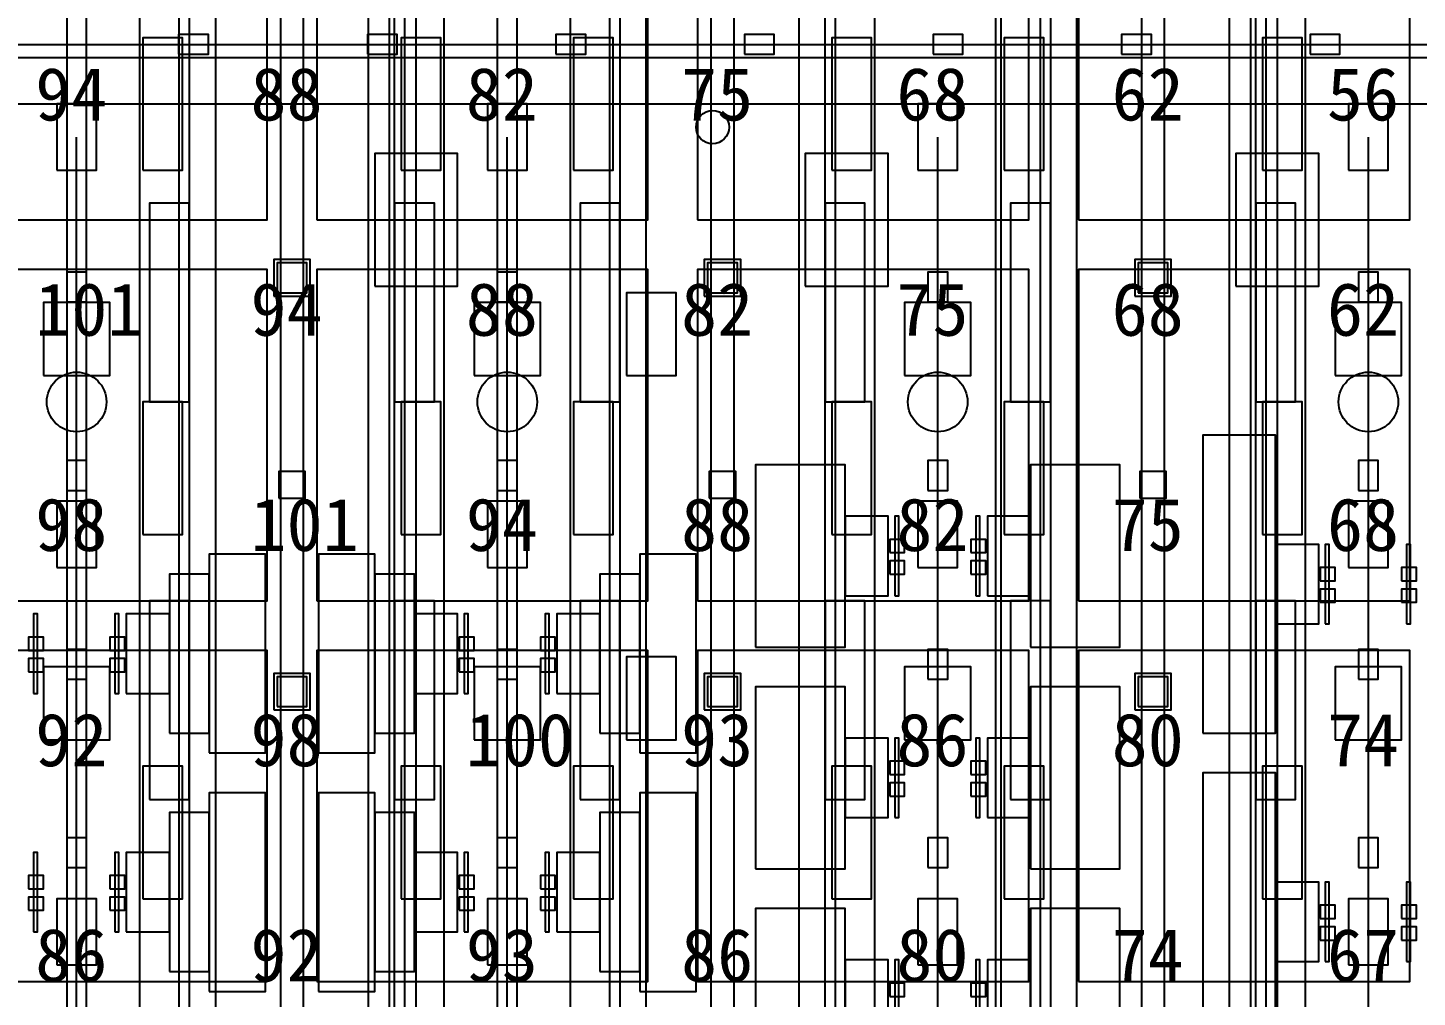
# Model space of a CAD drawing. Header units: metres. Extents: x -1640 to 1560, y -268 to 2338.
# Drawn here: x -152.22 to -110.28, y 1616.03 to 1645.3 of the extents above; entities that cross this region are included whole.
import ezdxf

# ---------------------------------------------------------------- set-up
doc = ezdxf.new("R2010")
doc.units = ezdxf.units.M
for name, color, linetype in [('1F_CHL', 4, 'Continuous'), ('1F_PUMP', 2, 'Continuous'), ('1F_SCR', 3, 'Continuous'), ('1F_STRUCT_COLUMN', 8, 'Continuous'), ('2F_CSF_LATERAL_RACK_CONCEPT', 9, 'Continuous'), ('2F_RFG', 5, 'Continuous'), ('2F_STRUCT_COLUMN', 8, 'Continuous'), ('2F_VMB', 6, 'Continuous'), ('3F_CLEANROOM_OVERHEAD_PIPE_DUCT_CONCEPT', 9, 'Continuous'), ('3F_CMP', 5, 'Continuous'), ('3F_EHS_EGRESS_DIST_M', 2, 'Continuous'), ('3F_EHS_EXTINGUISHER_HYDRANT_CABINET_CONCEPT', 1, 'Continuous'), ('3F_EHS_GAS_DETECTOR', 6, 'Continuous'), ('3F_ETCH', 2, 'Continuous'), ('3F_FOUP', 5, 'Continuous'), ('3F_OHT', 9, 'Continuous'), ('3F_OHTV', 1, 'Continuous'), ('3F_STK', 3, 'Continuous'), ('3F_STRUCT_COLUMN', 8, 'Continuous'), ('3F_TBAR', 6, 'Continuous'), ('3F_WET', 6, 'Continuous'), ('4F_FFU', 1, 'Continuous'), ('4F_STRUCT_PLENUM_TRUSS_CONCEPT', 9, 'Continuous'), ('5F_CHL', 4, 'Continuous'), ('5F_PUMP', 2, 'Continuous'), ('5F_SCR', 3, 'Continuous'), ('5F_STRUCT_COLUMN', 8, 'Continuous'), ('6F_CSF_LATERAL_RACK_CONCEPT', 9, 'Continuous'), ('6F_RFG', 5, 'Continuous'), ('6F_STRUCT_COLUMN', 8, 'Continuous'), ('6F_VMB', 6, 'Continuous'), ('7F_CLEANROOM_OVERHEAD_PIPE_DUCT_CONCEPT', 9, 'Continuous'), ('7F_CMP', 5, 'Continuous'), ('7F_EHS_EGRESS_DIST_M', 2, 'Continuous'), ('7F_EHS_EXTINGUISHER_HYDRANT_CABINET_CONCEPT', 1, 'Continuous'), ('7F_EHS_GAS_DETECTOR', 6, 'Continuous'), ('7F_ETCH', 2, 'Continuous'), ('7F_FOUP', 5, 'Continuous'), ('7F_OHT', 9, 'Continuous'), ('7F_OHTV', 1, 'Continuous'), ('7F_STK', 3, 'Continuous'), ('7F_STRUCT_COLUMN', 8, 'Continuous'), ('7F_TBAR', 6, 'Continuous'), ('7F_WET', 6, 'Continuous'), ('8F_FFU', 1, 'Continuous'), ('8F_STRUCT_PLENUM_TRUSS_CONCEPT', 9, 'Continuous'), ('EHS_TREATED_EXHAUST', 30, 'Continuous'), ('UTIL_ELEC.LV_CONCEPT', 2, 'Continuous'), ('UTIL_PCW.R_CONCEPT', 1, 'Continuous'), ('UTIL_PCW.S_CONCEPT', 6, 'Continuous')]:
    doc.layers.add(name, color=color, linetype=linetype)

msp = doc.modelspace()

# ---------------------------------------------------------------- linework, layer by layer
at = {"layer": '1F_CHL'}
for points in [[(-134.15, 1634.8), (-132.65, 1634.8), (-132.65, 1637.3), (-134.15, 1637.3)], [(-134.15, 1623.8), (-132.65, 1623.8), (-132.65, 1626.3), (-134.15, 1626.3)]]:
    msp.add_lwpolyline(points, close=True, dxfattribs=at)
at = {"layer": '1F_PUMP'}
for points in [[(-148.75, 1641), (-147.55, 1641), (-147.55, 1645), (-148.75, 1645)], [(-140.95, 1641), (-139.75, 1641), (-139.75, 1645), (-140.95, 1645)], [(-135.75, 1641), (-134.55, 1641), (-134.55, 1645), (-135.75, 1645)], [(-127.95, 1641), (-126.75, 1641), (-126.75, 1645), (-127.95, 1645)], [(-122.75, 1641), (-121.55, 1641), (-121.55, 1645), (-122.75, 1645)], [(-114.95, 1641), (-113.75, 1641), (-113.75, 1645), (-114.95, 1645)], [(-148.75, 1630), (-147.55, 1630), (-147.55, 1634), (-148.75, 1634)], [(-140.95, 1630), (-139.75, 1630), (-139.75, 1634), (-140.95, 1634)], [(-135.75, 1630), (-134.55, 1630), (-134.55, 1634), (-135.75, 1634)], [(-127.95, 1630), (-126.75, 1630), (-126.75, 1634), (-127.95, 1634)], [(-122.75, 1630), (-121.55, 1630), (-121.55, 1634), (-122.75, 1634)], [(-114.95, 1630), (-113.75, 1630), (-113.75, 1634), (-114.95, 1634)], [(-148.75, 1619), (-147.55, 1619), (-147.55, 1623), (-148.75, 1623)], [(-140.95, 1619), (-139.75, 1619), (-139.75, 1623), (-140.95, 1623)], [(-135.75, 1619), (-134.55, 1619), (-134.55, 1623), (-135.75, 1623)], [(-127.95, 1619), (-126.75, 1619), (-126.75, 1623), (-127.95, 1623)], [(-122.75, 1619), (-121.55, 1619), (-121.55, 1623), (-122.75, 1623)], [(-114.95, 1619), (-113.75, 1619), (-113.75, 1623), (-114.95, 1623)]]:
    msp.add_lwpolyline(points, close=True, dxfattribs=at)
at = {"layer": '1F_SCR'}
for points in [[(-151.75, 1634.8), (-149.75, 1634.8), (-149.75, 1637), (-151.75, 1637)], [(-138.75, 1634.8), (-136.75, 1634.8), (-136.75, 1637), (-138.75, 1637)], [(-125.75, 1634.8), (-123.75, 1634.8), (-123.75, 1637), (-125.75, 1637)], [(-112.75, 1634.8), (-110.75, 1634.8), (-110.75, 1637), (-112.75, 1637)], [(-151.75, 1623.8), (-149.75, 1623.8), (-149.75, 1626), (-151.75, 1626)], [(-138.75, 1623.8), (-136.75, 1623.8), (-136.75, 1626), (-138.75, 1626)], [(-125.75, 1623.8), (-123.75, 1623.8), (-123.75, 1626), (-125.75, 1626)], [(-112.75, 1623.8), (-110.75, 1623.8), (-110.75, 1626), (-112.75, 1626)]]:
    msp.add_lwpolyline(points, close=True, dxfattribs=at)
at = {"layer": '1F_STRUCT_COLUMN'}
for points in [[(-144.8, 1637.2), (-143.7, 1637.2), (-143.7, 1638.3), (-144.8, 1638.3)], [(-131.8, 1637.2), (-130.7, 1637.2), (-130.7, 1638.3), (-131.8, 1638.3)], [(-118.8, 1637.2), (-117.7, 1637.2), (-117.7, 1638.3), (-118.8, 1638.3)], [(-144.8, 1624.7), (-143.7, 1624.7), (-143.7, 1625.8), (-144.8, 1625.8)], [(-131.8, 1624.7), (-130.7, 1624.7), (-130.7, 1625.8), (-131.8, 1625.8)], [(-118.8, 1624.7), (-117.7, 1624.7), (-117.7, 1625.8), (-118.8, 1625.8)]]:
    msp.add_lwpolyline(points, close=True, dxfattribs=at)
at = {"layer": '2F_CSF_LATERAL_RACK_CONCEPT'}
for points in [[(-147.35, 1573), (-146.55, 1573), (-146.55, 1719), (-147.35, 1719)], [(-141.95, 1573), (-141.15, 1573), (-141.15, 1719), (-141.95, 1719)], [(-134.35, 1573), (-133.55, 1573), (-133.55, 1719), (-134.35, 1719)], [(-128.95, 1573), (-128.15, 1573), (-128.15, 1719), (-128.95, 1719)], [(-121.35, 1573), (-120.55, 1573), (-120.55, 1719), (-121.35, 1719)], [(-115.95, 1573), (-115.15, 1573), (-115.15, 1719), (-115.95, 1719)]]:
    msp.add_lwpolyline(points, close=True, dxfattribs=at)
at = {"layer": '2F_RFG'}
for points in [[(-148.55, 1634), (-147.35, 1634), (-147.35, 1640), (-148.55, 1640)], [(-141.15, 1634), (-139.95, 1634), (-139.95, 1640), (-141.15, 1640)], [(-135.55, 1634), (-134.35, 1634), (-134.35, 1640), (-135.55, 1640)], [(-128.15, 1634), (-126.95, 1634), (-126.95, 1640), (-128.15, 1640)], [(-122.55, 1634), (-121.35, 1634), (-121.35, 1640), (-122.55, 1640)], [(-115.15, 1634), (-113.95, 1634), (-113.95, 1640), (-115.15, 1640)], [(-148.55, 1622), (-147.35, 1622), (-147.35, 1628), (-148.55, 1628)], [(-141.15, 1622), (-139.95, 1622), (-139.95, 1628), (-141.15, 1628)], [(-135.55, 1622), (-134.35, 1622), (-134.35, 1628), (-135.55, 1628)], [(-128.15, 1622), (-126.95, 1622), (-126.95, 1628), (-128.15, 1628)], [(-122.55, 1622), (-121.35, 1622), (-121.35, 1628), (-122.55, 1628)], [(-115.15, 1622), (-113.95, 1622), (-113.95, 1628), (-115.15, 1628)]]:
    msp.add_lwpolyline(points, close=True, dxfattribs=at)
at = {"layer": '2F_STRUCT_COLUMN'}
for points in [[(-144.7, 1637.3), (-143.8, 1637.3), (-143.8, 1638.2), (-144.7, 1638.2)], [(-131.7, 1637.3), (-130.8, 1637.3), (-130.8, 1638.2), (-131.7, 1638.2)], [(-118.7, 1637.3), (-117.8, 1637.3), (-117.8, 1638.2), (-118.7, 1638.2)], [(-144.7, 1624.8), (-143.8, 1624.8), (-143.8, 1625.7), (-144.7, 1625.7)], [(-131.7, 1624.8), (-130.8, 1624.8), (-130.8, 1625.7), (-131.7, 1625.7)], [(-118.7, 1624.8), (-117.8, 1624.8), (-117.8, 1625.7), (-118.7, 1625.7)]]:
    msp.add_lwpolyline(points, close=True, dxfattribs=at)
at = {"layer": '2F_VMB'}
for points in [[(-151.35, 1641), (-150.15, 1641), (-150.15, 1643), (-151.35, 1643)], [(-138.35, 1641), (-137.15, 1641), (-137.15, 1643), (-138.35, 1643)], [(-125.35, 1641), (-124.15, 1641), (-124.15, 1643), (-125.35, 1643)], [(-112.35, 1641), (-111.15, 1641), (-111.15, 1643), (-112.35, 1643)], [(-151.35, 1629), (-150.15, 1629), (-150.15, 1631), (-151.35, 1631)], [(-138.35, 1629), (-137.15, 1629), (-137.15, 1631), (-138.35, 1631)], [(-125.35, 1629), (-124.15, 1629), (-124.15, 1631), (-125.35, 1631)], [(-112.35, 1629), (-111.15, 1629), (-111.15, 1631), (-112.35, 1631)], [(-151.35, 1617), (-150.15, 1617), (-150.15, 1619), (-151.35, 1619)], [(-138.35, 1617), (-137.15, 1617), (-137.15, 1619), (-138.35, 1619)], [(-125.35, 1617), (-124.15, 1617), (-124.15, 1619), (-125.35, 1619)], [(-112.35, 1617), (-111.15, 1617), (-111.15, 1619), (-112.35, 1619)]]:
    msp.add_lwpolyline(points, close=True, dxfattribs=at)
at = {"layer": '3F_CLEANROOM_OVERHEAD_PIPE_DUCT_CONCEPT'}
for points in [[(-148.85, 1572), (-147.65, 1572), (-147.65, 1720), (-148.85, 1720)], [(-140.85, 1572), (-139.65, 1572), (-139.65, 1720), (-140.85, 1720)], [(-135.85, 1572), (-134.65, 1572), (-134.65, 1720), (-135.85, 1720)], [(-127.85, 1572), (-126.65, 1572), (-126.65, 1720), (-127.85, 1720)], [(-122.85, 1572), (-121.65, 1572), (-121.65, 1720), (-122.85, 1720)], [(-114.85, 1572), (-113.65, 1572), (-113.65, 1720), (-114.85, 1720)]]:
    msp.add_lwpolyline(points, close=True, dxfattribs=at)
at = {"layer": '3F_CMP'}
for points in [[(-130.25, 1626.6), (-127.55, 1626.6), (-127.55, 1632.1), (-130.25, 1632.1)], [(-121.95, 1626.6), (-119.25, 1626.6), (-119.25, 1632.1), (-121.95, 1632.1)], [(-127.55, 1628.15), (-126.25, 1628.15), (-126.25, 1630.55), (-127.55, 1630.55)], [(-123.25, 1628.15), (-121.95, 1628.15), (-121.95, 1630.55), (-123.25, 1630.55)], [(-130.25, 1619.9), (-127.55, 1619.9), (-127.55, 1625.4), (-130.25, 1625.4)], [(-121.95, 1619.9), (-119.25, 1619.9), (-119.25, 1625.4), (-121.95, 1625.4)], [(-127.55, 1621.45), (-126.25, 1621.45), (-126.25, 1623.85), (-127.55, 1623.85)], [(-123.25, 1621.45), (-121.95, 1621.45), (-121.95, 1623.85), (-123.25, 1623.85)], [(-130.25, 1613.2), (-127.55, 1613.2), (-127.55, 1618.7), (-130.25, 1618.7)], [(-121.95, 1613.2), (-119.25, 1613.2), (-119.25, 1618.7), (-121.95, 1618.7)], [(-127.55, 1614.75), (-126.25, 1614.75), (-126.25, 1617.15), (-127.55, 1617.15)], [(-123.25, 1614.75), (-121.95, 1614.75), (-121.95, 1617.15), (-123.25, 1617.15)]]:
    msp.add_lwpolyline(points, close=True, dxfattribs=at)
at = {"layer": '3F_EHS_EXTINGUISHER_HYDRANT_CABINET_CONCEPT'}
msp.add_circle((-131.55, 1642.3), 0.5, dxfattribs=at)
at = {"layer": '3F_EHS_GAS_DETECTOR'}
for centre in [(-150.75, 1634), (-137.75, 1634), (-124.75, 1634), (-111.75, 1634)]:
    msp.add_circle(centre, 0.9, dxfattribs=at)
at = {"layer": '3F_ETCH'}
for points in [[(-146.75, 1623.4), (-145.05, 1623.4), (-145.05, 1629.4), (-146.75, 1629.4)], [(-143.45, 1623.4), (-141.75, 1623.4), (-141.75, 1629.4), (-143.45, 1629.4)], [(-133.75, 1623.4), (-132.05, 1623.4), (-132.05, 1629.4), (-133.75, 1629.4)], [(-147.95, 1624), (-146.75, 1624), (-146.75, 1628.8), (-147.95, 1628.8)], [(-141.75, 1624), (-140.55, 1624), (-140.55, 1628.8), (-141.75, 1628.8)], [(-134.95, 1624), (-133.75, 1624), (-133.75, 1628.8), (-134.95, 1628.8)], [(-149.25, 1625.2), (-147.95, 1625.2), (-147.95, 1627.6), (-149.25, 1627.6)], [(-140.55, 1625.2), (-139.25, 1625.2), (-139.25, 1627.6), (-140.55, 1627.6)], [(-136.25, 1625.2), (-134.95, 1625.2), (-134.95, 1627.6), (-136.25, 1627.6)], [(-146.75, 1616.2), (-145.05, 1616.2), (-145.05, 1622.2), (-146.75, 1622.2)], [(-143.45, 1616.2), (-141.75, 1616.2), (-141.75, 1622.2), (-143.45, 1622.2)], [(-133.75, 1616.2), (-132.05, 1616.2), (-132.05, 1622.2), (-133.75, 1622.2)], [(-147.95, 1616.8), (-146.75, 1616.8), (-146.75, 1621.6), (-147.95, 1621.6)], [(-141.75, 1616.8), (-140.55, 1616.8), (-140.55, 1621.6), (-141.75, 1621.6)], [(-134.95, 1616.8), (-133.75, 1616.8), (-133.75, 1621.6), (-134.95, 1621.6)], [(-149.25, 1618), (-147.95, 1618), (-147.95, 1620.4), (-149.25, 1620.4)], [(-140.55, 1618), (-139.25, 1618), (-139.25, 1620.4), (-140.55, 1620.4)], [(-136.25, 1618), (-134.95, 1618), (-134.95, 1620.4), (-136.25, 1620.4)]]:
    msp.add_lwpolyline(points, close=True, dxfattribs=at)
at = {"layer": '3F_FOUP'}
for points in [[(-126.2, 1629.45), (-125.75, 1629.45), (-125.75, 1629.85), (-126.2, 1629.85)], [(-123.75, 1629.45), (-123.3, 1629.45), (-123.3, 1629.85), (-123.75, 1629.85)], [(-126.2, 1628.8), (-125.75, 1628.8), (-125.75, 1629.2), (-126.2, 1629.2)], [(-123.75, 1628.8), (-123.3, 1628.8), (-123.3, 1629.2), (-123.75, 1629.2)], [(-113.2, 1628.6), (-112.75, 1628.6), (-112.75, 1629), (-113.2, 1629)], [(-110.75, 1628.6), (-110.3, 1628.6), (-110.3, 1629), (-110.75, 1629)], [(-113.2, 1627.95), (-112.75, 1627.95), (-112.75, 1628.35), (-113.2, 1628.35)], [(-110.75, 1627.95), (-110.3, 1627.95), (-110.3, 1628.35), (-110.75, 1628.35)], [(-152.2, 1626.5), (-151.75, 1626.5), (-151.75, 1626.9), (-152.2, 1626.9)], [(-149.75, 1626.5), (-149.3, 1626.5), (-149.3, 1626.9), (-149.75, 1626.9)], [(-139.2, 1626.5), (-138.75, 1626.5), (-138.75, 1626.9), (-139.2, 1626.9)], [(-136.75, 1626.5), (-136.3, 1626.5), (-136.3, 1626.9), (-136.75, 1626.9)], [(-152.2, 1625.85), (-151.75, 1625.85), (-151.75, 1626.25), (-152.2, 1626.25)], [(-149.75, 1625.85), (-149.3, 1625.85), (-149.3, 1626.25), (-149.75, 1626.25)], [(-139.2, 1625.85), (-138.75, 1625.85), (-138.75, 1626.25), (-139.2, 1626.25)], [(-136.75, 1625.85), (-136.3, 1625.85), (-136.3, 1626.25), (-136.75, 1626.25)], [(-126.2, 1622.75), (-125.75, 1622.75), (-125.75, 1623.15), (-126.2, 1623.15)], [(-123.75, 1622.75), (-123.3, 1622.75), (-123.3, 1623.15), (-123.75, 1623.15)], [(-126.2, 1622.1), (-125.75, 1622.1), (-125.75, 1622.5), (-126.2, 1622.5)], [(-123.75, 1622.1), (-123.3, 1622.1), (-123.3, 1622.5), (-123.75, 1622.5)], [(-152.2, 1619.3), (-151.75, 1619.3), (-151.75, 1619.7), (-152.2, 1619.7)], [(-149.75, 1619.3), (-149.3, 1619.3), (-149.3, 1619.7), (-149.75, 1619.7)], [(-139.2, 1619.3), (-138.75, 1619.3), (-138.75, 1619.7), (-139.2, 1619.7)], [(-136.75, 1619.3), (-136.3, 1619.3), (-136.3, 1619.7), (-136.75, 1619.7)], [(-152.2, 1618.65), (-151.75, 1618.65), (-151.75, 1619.05), (-152.2, 1619.05)], [(-149.75, 1618.65), (-149.3, 1618.65), (-149.3, 1619.05), (-149.75, 1619.05)], [(-139.2, 1618.65), (-138.75, 1618.65), (-138.75, 1619.05), (-139.2, 1619.05)], [(-136.75, 1618.65), (-136.3, 1618.65), (-136.3, 1619.05), (-136.75, 1619.05)], [(-113.2, 1618.4), (-112.75, 1618.4), (-112.75, 1618.8), (-113.2, 1618.8)], [(-110.75, 1618.4), (-110.3, 1618.4), (-110.3, 1618.8), (-110.75, 1618.8)], [(-113.2, 1617.75), (-112.75, 1617.75), (-112.75, 1618.15), (-113.2, 1618.15)], [(-110.75, 1617.75), (-110.3, 1617.75), (-110.3, 1618.15), (-110.75, 1618.15)], [(-126.2, 1616.05), (-125.75, 1616.05), (-125.75, 1616.45), (-126.2, 1616.45)], [(-123.75, 1616.05), (-123.3, 1616.05), (-123.3, 1616.45), (-123.75, 1616.45)]]:
    msp.add_lwpolyline(points, close=True, dxfattribs=at)
at = {"layer": '3F_OHT'}
for p, q in [((-281, 1644.8), (-59.5, 1644.8)), ((-150.75, 1572), (-150.75, 1642)), ((-137.75, 1572), (-137.75, 1642)), ((-124.75, 1572), (-124.75, 1642)), ((-111.75, 1572), (-111.75, 1642))]:
    msp.add_line(p, q, dxfattribs=at)
at = {"layer": '3F_OHTV'}
for points in [[(-147.67, 1644.5), (-146.77, 1644.5), (-146.77, 1645.1), (-147.67, 1645.1)], [(-141.97, 1644.5), (-141.07, 1644.5), (-141.07, 1645.1), (-141.97, 1645.1)], [(-136.28, 1644.5), (-135.38, 1644.5), (-135.38, 1645.1), (-136.28, 1645.1)], [(-130.59, 1644.5), (-129.69, 1644.5), (-129.69, 1645.1), (-130.59, 1645.1)], [(-124.89, 1644.5), (-123.99, 1644.5), (-123.99, 1645.1), (-124.89, 1645.1)], [(-119.2, 1644.5), (-118.3, 1644.5), (-118.3, 1645.1), (-119.2, 1645.1)], [(-113.51, 1644.5), (-112.61, 1644.5), (-112.61, 1645.1), (-113.51, 1645.1)], [(-151.05, 1637.02), (-150.45, 1637.02), (-150.45, 1637.92), (-151.05, 1637.92)], [(-138.05, 1637.02), (-137.45, 1637.02), (-137.45, 1637.92), (-138.05, 1637.92)], [(-125.05, 1637.02), (-124.45, 1637.02), (-124.45, 1637.92), (-125.05, 1637.92)], [(-112.05, 1637.02), (-111.45, 1637.02), (-111.45, 1637.92), (-112.05, 1637.92)], [(-151.05, 1631.33), (-150.45, 1631.33), (-150.45, 1632.23), (-151.05, 1632.23)], [(-138.05, 1631.33), (-137.45, 1631.33), (-137.45, 1632.23), (-138.05, 1632.23)], [(-125.05, 1631.33), (-124.45, 1631.33), (-124.45, 1632.23), (-125.05, 1632.23)], [(-112.05, 1631.33), (-111.45, 1631.33), (-111.45, 1632.23), (-112.05, 1632.23)], [(-151.05, 1625.63), (-150.45, 1625.63), (-150.45, 1626.53), (-151.05, 1626.53)], [(-138.05, 1625.63), (-137.45, 1625.63), (-137.45, 1626.53), (-138.05, 1626.53)], [(-125.05, 1625.63), (-124.45, 1625.63), (-124.45, 1626.53), (-125.05, 1626.53)], [(-112.05, 1625.63), (-111.45, 1625.63), (-111.45, 1626.53), (-112.05, 1626.53)], [(-151.05, 1619.94), (-150.45, 1619.94), (-150.45, 1620.84), (-151.05, 1620.84)], [(-138.05, 1619.94), (-137.45, 1619.94), (-137.45, 1620.84), (-138.05, 1620.84)], [(-125.05, 1619.94), (-124.45, 1619.94), (-124.45, 1620.84), (-125.05, 1620.84)], [(-112.05, 1619.94), (-111.45, 1619.94), (-111.45, 1620.84), (-112.05, 1620.84)]]:
    msp.add_lwpolyline(points, close=True, dxfattribs=at)
at = {"layer": '3F_STK'}
for points in [[(-141.75, 1637.5), (-139.25, 1637.5), (-139.25, 1641.5), (-141.75, 1641.5)], [(-128.75, 1637.5), (-126.25, 1637.5), (-126.25, 1641.5), (-128.75, 1641.5)], [(-115.75, 1637.5), (-113.25, 1637.5), (-113.25, 1641.5), (-115.75, 1641.5)]]:
    msp.add_lwpolyline(points, close=True, dxfattribs=at)
at = {"layer": '3F_STRUCT_COLUMN'}
for points in [[(-144.65, 1631.1), (-143.85, 1631.1), (-143.85, 1631.9), (-144.65, 1631.9)], [(-131.65, 1631.1), (-130.85, 1631.1), (-130.85, 1631.9), (-131.65, 1631.9)], [(-118.65, 1631.1), (-117.85, 1631.1), (-117.85, 1631.9), (-118.65, 1631.9)]]:
    msp.add_lwpolyline(points, close=True, dxfattribs=at)
at = {"layer": '3F_TBAR'}
for points in [[(-126.05, 1628.15), (-125.93, 1628.15), (-125.93, 1630.55), (-126.05, 1630.55)], [(-123.6, 1628.15), (-123.48, 1628.15), (-123.48, 1630.55), (-123.6, 1630.55)], [(-113.05, 1627.3), (-112.93, 1627.3), (-112.93, 1629.7), (-113.05, 1629.7)], [(-110.6, 1627.3), (-110.48, 1627.3), (-110.48, 1629.7), (-110.6, 1629.7)], [(-152.05, 1625.2), (-151.93, 1625.2), (-151.93, 1627.6), (-152.05, 1627.6)], [(-149.6, 1625.2), (-149.48, 1625.2), (-149.48, 1627.6), (-149.6, 1627.6)], [(-139.05, 1625.2), (-138.93, 1625.2), (-138.93, 1627.6), (-139.05, 1627.6)], [(-136.6, 1625.2), (-136.48, 1625.2), (-136.48, 1627.6), (-136.6, 1627.6)], [(-126.05, 1621.45), (-125.93, 1621.45), (-125.93, 1623.85), (-126.05, 1623.85)], [(-123.6, 1621.45), (-123.48, 1621.45), (-123.48, 1623.85), (-123.6, 1623.85)], [(-152.05, 1618), (-151.93, 1618), (-151.93, 1620.4), (-152.05, 1620.4)], [(-149.6, 1618), (-149.48, 1618), (-149.48, 1620.4), (-149.6, 1620.4)], [(-139.05, 1618), (-138.93, 1618), (-138.93, 1620.4), (-139.05, 1620.4)], [(-136.6, 1618), (-136.48, 1618), (-136.48, 1620.4), (-136.6, 1620.4)], [(-113.05, 1617.1), (-112.93, 1617.1), (-112.93, 1619.5), (-113.05, 1619.5)], [(-110.6, 1617.1), (-110.48, 1617.1), (-110.48, 1619.5), (-110.6, 1619.5)], [(-126.05, 1614.75), (-125.93, 1614.75), (-125.93, 1617.15), (-126.05, 1617.15)], [(-123.6, 1614.75), (-123.48, 1614.75), (-123.48, 1617.15), (-123.6, 1617.15)]]:
    msp.add_lwpolyline(points, close=True, dxfattribs=at)
at = {"layer": '3F_WET'}
for points in [[(-116.75, 1624), (-114.55, 1624), (-114.55, 1633), (-116.75, 1633)], [(-114.55, 1627.3), (-113.25, 1627.3), (-113.25, 1629.7), (-114.55, 1629.7)], [(-116.75, 1613.8), (-114.55, 1613.8), (-114.55, 1622.8), (-116.75, 1622.8)], [(-114.55, 1617.1), (-113.25, 1617.1), (-113.25, 1619.5), (-114.55, 1619.5)]]:
    msp.add_lwpolyline(points, close=True, dxfattribs=at)
at = {"layer": '4F_FFU'}
for points in [[(-155, 1639.5), (-145, 1639.5), (-145, 1649.5), (-155, 1649.5)], [(-143.5, 1639.5), (-133.5, 1639.5), (-133.5, 1649.5), (-143.5, 1649.5)], [(-132, 1639.5), (-122, 1639.5), (-122, 1649.5), (-132, 1649.5)], [(-120.5, 1639.5), (-110.5, 1639.5), (-110.5, 1649.5), (-120.5, 1649.5)], [(-155, 1628), (-145, 1628), (-145, 1638), (-155, 1638)], [(-143.5, 1628), (-133.5, 1628), (-133.5, 1638), (-143.5, 1638)], [(-132, 1628), (-122, 1628), (-122, 1638), (-132, 1638)], [(-120.5, 1628), (-110.5, 1628), (-110.5, 1638), (-120.5, 1638)], [(-155, 1616.5), (-145, 1616.5), (-145, 1626.5), (-155, 1626.5)], [(-143.5, 1616.5), (-133.5, 1616.5), (-133.5, 1626.5), (-143.5, 1626.5)], [(-132, 1616.5), (-122, 1616.5), (-122, 1626.5), (-132, 1626.5)], [(-120.5, 1616.5), (-110.5, 1616.5), (-110.5, 1626.5), (-120.5, 1626.5)]]:
    msp.add_lwpolyline(points, close=True, dxfattribs=at)
at = {"layer": '4F_STRUCT_PLENUM_TRUSS_CONCEPT'}
for points in [[(-144.6, 1569), (-143.9, 1569), (-143.9, 1723), (-144.6, 1723)], [(-131.6, 1569), (-130.9, 1569), (-130.9, 1723), (-131.6, 1723)], [(-118.6, 1569), (-117.9, 1569), (-117.9, 1723), (-118.6, 1723)]]:
    msp.add_lwpolyline(points, close=True, dxfattribs=at)
at = {"layer": '5F_CHL'}
for points in [[(-134.15, 1634.8), (-132.65, 1634.8), (-132.65, 1637.3), (-134.15, 1637.3)], [(-134.15, 1623.8), (-132.65, 1623.8), (-132.65, 1626.3), (-134.15, 1626.3)]]:
    msp.add_lwpolyline(points, close=True, dxfattribs=at)
at = {"layer": '5F_PUMP'}
for points in [[(-148.75, 1641), (-147.55, 1641), (-147.55, 1645), (-148.75, 1645)], [(-140.95, 1641), (-139.75, 1641), (-139.75, 1645), (-140.95, 1645)], [(-135.75, 1641), (-134.55, 1641), (-134.55, 1645), (-135.75, 1645)], [(-127.95, 1641), (-126.75, 1641), (-126.75, 1645), (-127.95, 1645)], [(-122.75, 1641), (-121.55, 1641), (-121.55, 1645), (-122.75, 1645)], [(-114.95, 1641), (-113.75, 1641), (-113.75, 1645), (-114.95, 1645)], [(-148.75, 1630), (-147.55, 1630), (-147.55, 1634), (-148.75, 1634)], [(-140.95, 1630), (-139.75, 1630), (-139.75, 1634), (-140.95, 1634)], [(-135.75, 1630), (-134.55, 1630), (-134.55, 1634), (-135.75, 1634)], [(-127.95, 1630), (-126.75, 1630), (-126.75, 1634), (-127.95, 1634)], [(-122.75, 1630), (-121.55, 1630), (-121.55, 1634), (-122.75, 1634)], [(-114.95, 1630), (-113.75, 1630), (-113.75, 1634), (-114.95, 1634)], [(-148.75, 1619), (-147.55, 1619), (-147.55, 1623), (-148.75, 1623)], [(-140.95, 1619), (-139.75, 1619), (-139.75, 1623), (-140.95, 1623)], [(-135.75, 1619), (-134.55, 1619), (-134.55, 1623), (-135.75, 1623)], [(-127.95, 1619), (-126.75, 1619), (-126.75, 1623), (-127.95, 1623)], [(-122.75, 1619), (-121.55, 1619), (-121.55, 1623), (-122.75, 1623)], [(-114.95, 1619), (-113.75, 1619), (-113.75, 1623), (-114.95, 1623)]]:
    msp.add_lwpolyline(points, close=True, dxfattribs=at)
at = {"layer": '5F_SCR'}
for points in [[(-151.75, 1634.8), (-149.75, 1634.8), (-149.75, 1637), (-151.75, 1637)], [(-138.75, 1634.8), (-136.75, 1634.8), (-136.75, 1637), (-138.75, 1637)], [(-125.75, 1634.8), (-123.75, 1634.8), (-123.75, 1637), (-125.75, 1637)], [(-112.75, 1634.8), (-110.75, 1634.8), (-110.75, 1637), (-112.75, 1637)], [(-151.75, 1623.8), (-149.75, 1623.8), (-149.75, 1626), (-151.75, 1626)], [(-138.75, 1623.8), (-136.75, 1623.8), (-136.75, 1626), (-138.75, 1626)], [(-125.75, 1623.8), (-123.75, 1623.8), (-123.75, 1626), (-125.75, 1626)], [(-112.75, 1623.8), (-110.75, 1623.8), (-110.75, 1626), (-112.75, 1626)]]:
    msp.add_lwpolyline(points, close=True, dxfattribs=at)
at = {"layer": '5F_STRUCT_COLUMN'}
for points in [[(-144.8, 1637.2), (-143.7, 1637.2), (-143.7, 1638.3), (-144.8, 1638.3)], [(-131.8, 1637.2), (-130.7, 1637.2), (-130.7, 1638.3), (-131.8, 1638.3)], [(-118.8, 1637.2), (-117.7, 1637.2), (-117.7, 1638.3), (-118.8, 1638.3)], [(-144.8, 1624.7), (-143.7, 1624.7), (-143.7, 1625.8), (-144.8, 1625.8)], [(-131.8, 1624.7), (-130.7, 1624.7), (-130.7, 1625.8), (-131.8, 1625.8)], [(-118.8, 1624.7), (-117.7, 1624.7), (-117.7, 1625.8), (-118.8, 1625.8)]]:
    msp.add_lwpolyline(points, close=True, dxfattribs=at)
at = {"layer": '6F_CSF_LATERAL_RACK_CONCEPT'}
for points in [[(-147.35, 1573), (-146.55, 1573), (-146.55, 1719), (-147.35, 1719)], [(-141.95, 1573), (-141.15, 1573), (-141.15, 1719), (-141.95, 1719)], [(-134.35, 1573), (-133.55, 1573), (-133.55, 1719), (-134.35, 1719)], [(-128.95, 1573), (-128.15, 1573), (-128.15, 1719), (-128.95, 1719)], [(-121.35, 1573), (-120.55, 1573), (-120.55, 1719), (-121.35, 1719)], [(-115.95, 1573), (-115.15, 1573), (-115.15, 1719), (-115.95, 1719)]]:
    msp.add_lwpolyline(points, close=True, dxfattribs=at)
at = {"layer": '6F_RFG'}
for points in [[(-148.55, 1634), (-147.35, 1634), (-147.35, 1640), (-148.55, 1640)], [(-141.15, 1634), (-139.95, 1634), (-139.95, 1640), (-141.15, 1640)], [(-135.55, 1634), (-134.35, 1634), (-134.35, 1640), (-135.55, 1640)], [(-128.15, 1634), (-126.95, 1634), (-126.95, 1640), (-128.15, 1640)], [(-122.55, 1634), (-121.35, 1634), (-121.35, 1640), (-122.55, 1640)], [(-115.15, 1634), (-113.95, 1634), (-113.95, 1640), (-115.15, 1640)], [(-148.55, 1622), (-147.35, 1622), (-147.35, 1628), (-148.55, 1628)], [(-141.15, 1622), (-139.95, 1622), (-139.95, 1628), (-141.15, 1628)], [(-135.55, 1622), (-134.35, 1622), (-134.35, 1628), (-135.55, 1628)], [(-128.15, 1622), (-126.95, 1622), (-126.95, 1628), (-128.15, 1628)], [(-122.55, 1622), (-121.35, 1622), (-121.35, 1628), (-122.55, 1628)], [(-115.15, 1622), (-113.95, 1622), (-113.95, 1628), (-115.15, 1628)]]:
    msp.add_lwpolyline(points, close=True, dxfattribs=at)
at = {"layer": '6F_STRUCT_COLUMN'}
for points in [[(-144.7, 1637.3), (-143.8, 1637.3), (-143.8, 1638.2), (-144.7, 1638.2)], [(-131.7, 1637.3), (-130.8, 1637.3), (-130.8, 1638.2), (-131.7, 1638.2)], [(-118.7, 1637.3), (-117.8, 1637.3), (-117.8, 1638.2), (-118.7, 1638.2)], [(-144.7, 1624.8), (-143.8, 1624.8), (-143.8, 1625.7), (-144.7, 1625.7)], [(-131.7, 1624.8), (-130.8, 1624.8), (-130.8, 1625.7), (-131.7, 1625.7)], [(-118.7, 1624.8), (-117.8, 1624.8), (-117.8, 1625.7), (-118.7, 1625.7)]]:
    msp.add_lwpolyline(points, close=True, dxfattribs=at)
at = {"layer": '6F_VMB'}
for points in [[(-151.35, 1641), (-150.15, 1641), (-150.15, 1643), (-151.35, 1643)], [(-138.35, 1641), (-137.15, 1641), (-137.15, 1643), (-138.35, 1643)], [(-125.35, 1641), (-124.15, 1641), (-124.15, 1643), (-125.35, 1643)], [(-112.35, 1641), (-111.15, 1641), (-111.15, 1643), (-112.35, 1643)], [(-151.35, 1629), (-150.15, 1629), (-150.15, 1631), (-151.35, 1631)], [(-138.35, 1629), (-137.15, 1629), (-137.15, 1631), (-138.35, 1631)], [(-125.35, 1629), (-124.15, 1629), (-124.15, 1631), (-125.35, 1631)], [(-112.35, 1629), (-111.15, 1629), (-111.15, 1631), (-112.35, 1631)], [(-151.35, 1617), (-150.15, 1617), (-150.15, 1619), (-151.35, 1619)], [(-138.35, 1617), (-137.15, 1617), (-137.15, 1619), (-138.35, 1619)], [(-125.35, 1617), (-124.15, 1617), (-124.15, 1619), (-125.35, 1619)], [(-112.35, 1617), (-111.15, 1617), (-111.15, 1619), (-112.35, 1619)]]:
    msp.add_lwpolyline(points, close=True, dxfattribs=at)
at = {"layer": '7F_CLEANROOM_OVERHEAD_PIPE_DUCT_CONCEPT'}
for points in [[(-148.85, 1572), (-147.65, 1572), (-147.65, 1720), (-148.85, 1720)], [(-140.85, 1572), (-139.65, 1572), (-139.65, 1720), (-140.85, 1720)], [(-135.85, 1572), (-134.65, 1572), (-134.65, 1720), (-135.85, 1720)], [(-127.85, 1572), (-126.65, 1572), (-126.65, 1720), (-127.85, 1720)], [(-122.85, 1572), (-121.65, 1572), (-121.65, 1720), (-122.85, 1720)], [(-114.85, 1572), (-113.65, 1572), (-113.65, 1720), (-114.85, 1720)]]:
    msp.add_lwpolyline(points, close=True, dxfattribs=at)
at = {"layer": '7F_CMP'}
for points in [[(-130.25, 1626.6), (-127.55, 1626.6), (-127.55, 1632.1), (-130.25, 1632.1)], [(-121.95, 1626.6), (-119.25, 1626.6), (-119.25, 1632.1), (-121.95, 1632.1)], [(-127.55, 1628.15), (-126.25, 1628.15), (-126.25, 1630.55), (-127.55, 1630.55)], [(-123.25, 1628.15), (-121.95, 1628.15), (-121.95, 1630.55), (-123.25, 1630.55)], [(-130.25, 1619.9), (-127.55, 1619.9), (-127.55, 1625.4), (-130.25, 1625.4)], [(-121.95, 1619.9), (-119.25, 1619.9), (-119.25, 1625.4), (-121.95, 1625.4)], [(-127.55, 1621.45), (-126.25, 1621.45), (-126.25, 1623.85), (-127.55, 1623.85)], [(-123.25, 1621.45), (-121.95, 1621.45), (-121.95, 1623.85), (-123.25, 1623.85)], [(-130.25, 1613.2), (-127.55, 1613.2), (-127.55, 1618.7), (-130.25, 1618.7)], [(-121.95, 1613.2), (-119.25, 1613.2), (-119.25, 1618.7), (-121.95, 1618.7)], [(-127.55, 1614.75), (-126.25, 1614.75), (-126.25, 1617.15), (-127.55, 1617.15)], [(-123.25, 1614.75), (-121.95, 1614.75), (-121.95, 1617.15), (-123.25, 1617.15)]]:
    msp.add_lwpolyline(points, close=True, dxfattribs=at)
at = {"layer": '7F_EHS_EXTINGUISHER_HYDRANT_CABINET_CONCEPT'}
msp.add_circle((-131.55, 1642.3), 0.5, dxfattribs=at)
at = {"layer": '7F_EHS_GAS_DETECTOR'}
for centre in [(-150.75, 1634), (-137.75, 1634), (-124.75, 1634), (-111.75, 1634)]:
    msp.add_circle(centre, 0.9, dxfattribs=at)
at = {"layer": '7F_ETCH'}
for points in [[(-146.75, 1623.4), (-145.05, 1623.4), (-145.05, 1629.4), (-146.75, 1629.4)], [(-143.45, 1623.4), (-141.75, 1623.4), (-141.75, 1629.4), (-143.45, 1629.4)], [(-133.75, 1623.4), (-132.05, 1623.4), (-132.05, 1629.4), (-133.75, 1629.4)], [(-147.95, 1624), (-146.75, 1624), (-146.75, 1628.8), (-147.95, 1628.8)], [(-141.75, 1624), (-140.55, 1624), (-140.55, 1628.8), (-141.75, 1628.8)], [(-134.95, 1624), (-133.75, 1624), (-133.75, 1628.8), (-134.95, 1628.8)], [(-149.25, 1625.2), (-147.95, 1625.2), (-147.95, 1627.6), (-149.25, 1627.6)], [(-140.55, 1625.2), (-139.25, 1625.2), (-139.25, 1627.6), (-140.55, 1627.6)], [(-136.25, 1625.2), (-134.95, 1625.2), (-134.95, 1627.6), (-136.25, 1627.6)], [(-146.75, 1616.2), (-145.05, 1616.2), (-145.05, 1622.2), (-146.75, 1622.2)], [(-143.45, 1616.2), (-141.75, 1616.2), (-141.75, 1622.2), (-143.45, 1622.2)], [(-133.75, 1616.2), (-132.05, 1616.2), (-132.05, 1622.2), (-133.75, 1622.2)], [(-147.95, 1616.8), (-146.75, 1616.8), (-146.75, 1621.6), (-147.95, 1621.6)], [(-141.75, 1616.8), (-140.55, 1616.8), (-140.55, 1621.6), (-141.75, 1621.6)], [(-134.95, 1616.8), (-133.75, 1616.8), (-133.75, 1621.6), (-134.95, 1621.6)], [(-149.25, 1618), (-147.95, 1618), (-147.95, 1620.4), (-149.25, 1620.4)], [(-140.55, 1618), (-139.25, 1618), (-139.25, 1620.4), (-140.55, 1620.4)], [(-136.25, 1618), (-134.95, 1618), (-134.95, 1620.4), (-136.25, 1620.4)]]:
    msp.add_lwpolyline(points, close=True, dxfattribs=at)
at = {"layer": '7F_FOUP'}
for points in [[(-126.2, 1629.45), (-125.75, 1629.45), (-125.75, 1629.85), (-126.2, 1629.85)], [(-123.75, 1629.45), (-123.3, 1629.45), (-123.3, 1629.85), (-123.75, 1629.85)], [(-126.2, 1628.8), (-125.75, 1628.8), (-125.75, 1629.2), (-126.2, 1629.2)], [(-123.75, 1628.8), (-123.3, 1628.8), (-123.3, 1629.2), (-123.75, 1629.2)], [(-113.2, 1628.6), (-112.75, 1628.6), (-112.75, 1629), (-113.2, 1629)], [(-110.75, 1628.6), (-110.3, 1628.6), (-110.3, 1629), (-110.75, 1629)], [(-113.2, 1627.95), (-112.75, 1627.95), (-112.75, 1628.35), (-113.2, 1628.35)], [(-110.75, 1627.95), (-110.3, 1627.95), (-110.3, 1628.35), (-110.75, 1628.35)], [(-152.2, 1626.5), (-151.75, 1626.5), (-151.75, 1626.9), (-152.2, 1626.9)], [(-149.75, 1626.5), (-149.3, 1626.5), (-149.3, 1626.9), (-149.75, 1626.9)], [(-139.2, 1626.5), (-138.75, 1626.5), (-138.75, 1626.9), (-139.2, 1626.9)], [(-136.75, 1626.5), (-136.3, 1626.5), (-136.3, 1626.9), (-136.75, 1626.9)], [(-152.2, 1625.85), (-151.75, 1625.85), (-151.75, 1626.25), (-152.2, 1626.25)], [(-149.75, 1625.85), (-149.3, 1625.85), (-149.3, 1626.25), (-149.75, 1626.25)], [(-139.2, 1625.85), (-138.75, 1625.85), (-138.75, 1626.25), (-139.2, 1626.25)], [(-136.75, 1625.85), (-136.3, 1625.85), (-136.3, 1626.25), (-136.75, 1626.25)], [(-126.2, 1622.75), (-125.75, 1622.75), (-125.75, 1623.15), (-126.2, 1623.15)], [(-123.75, 1622.75), (-123.3, 1622.75), (-123.3, 1623.15), (-123.75, 1623.15)], [(-126.2, 1622.1), (-125.75, 1622.1), (-125.75, 1622.5), (-126.2, 1622.5)], [(-123.75, 1622.1), (-123.3, 1622.1), (-123.3, 1622.5), (-123.75, 1622.5)], [(-152.2, 1619.3), (-151.75, 1619.3), (-151.75, 1619.7), (-152.2, 1619.7)], [(-149.75, 1619.3), (-149.3, 1619.3), (-149.3, 1619.7), (-149.75, 1619.7)], [(-139.2, 1619.3), (-138.75, 1619.3), (-138.75, 1619.7), (-139.2, 1619.7)], [(-136.75, 1619.3), (-136.3, 1619.3), (-136.3, 1619.7), (-136.75, 1619.7)], [(-152.2, 1618.65), (-151.75, 1618.65), (-151.75, 1619.05), (-152.2, 1619.05)], [(-149.75, 1618.65), (-149.3, 1618.65), (-149.3, 1619.05), (-149.75, 1619.05)], [(-139.2, 1618.65), (-138.75, 1618.65), (-138.75, 1619.05), (-139.2, 1619.05)], [(-136.75, 1618.65), (-136.3, 1618.65), (-136.3, 1619.05), (-136.75, 1619.05)], [(-113.2, 1618.4), (-112.75, 1618.4), (-112.75, 1618.8), (-113.2, 1618.8)], [(-110.75, 1618.4), (-110.3, 1618.4), (-110.3, 1618.8), (-110.75, 1618.8)], [(-113.2, 1617.75), (-112.75, 1617.75), (-112.75, 1618.15), (-113.2, 1618.15)], [(-110.75, 1617.75), (-110.3, 1617.75), (-110.3, 1618.15), (-110.75, 1618.15)], [(-126.2, 1616.05), (-125.75, 1616.05), (-125.75, 1616.45), (-126.2, 1616.45)], [(-123.75, 1616.05), (-123.3, 1616.05), (-123.3, 1616.45), (-123.75, 1616.45)]]:
    msp.add_lwpolyline(points, close=True, dxfattribs=at)
at = {"layer": '7F_OHT'}
for p, q in [((-281, 1644.8), (-59.5, 1644.8)), ((-150.75, 1572), (-150.75, 1642)), ((-137.75, 1572), (-137.75, 1642)), ((-124.75, 1572), (-124.75, 1642)), ((-111.75, 1572), (-111.75, 1642))]:
    msp.add_line(p, q, dxfattribs=at)
at = {"layer": '7F_OHTV'}
for points in [[(-147.67, 1644.5), (-146.77, 1644.5), (-146.77, 1645.1), (-147.67, 1645.1)], [(-141.97, 1644.5), (-141.07, 1644.5), (-141.07, 1645.1), (-141.97, 1645.1)], [(-136.28, 1644.5), (-135.38, 1644.5), (-135.38, 1645.1), (-136.28, 1645.1)], [(-130.59, 1644.5), (-129.69, 1644.5), (-129.69, 1645.1), (-130.59, 1645.1)], [(-124.89, 1644.5), (-123.99, 1644.5), (-123.99, 1645.1), (-124.89, 1645.1)], [(-119.2, 1644.5), (-118.3, 1644.5), (-118.3, 1645.1), (-119.2, 1645.1)], [(-113.51, 1644.5), (-112.61, 1644.5), (-112.61, 1645.1), (-113.51, 1645.1)], [(-151.05, 1637.02), (-150.45, 1637.02), (-150.45, 1637.92), (-151.05, 1637.92)], [(-138.05, 1637.02), (-137.45, 1637.02), (-137.45, 1637.92), (-138.05, 1637.92)], [(-125.05, 1637.02), (-124.45, 1637.02), (-124.45, 1637.92), (-125.05, 1637.92)], [(-112.05, 1637.02), (-111.45, 1637.02), (-111.45, 1637.92), (-112.05, 1637.92)], [(-151.05, 1631.33), (-150.45, 1631.33), (-150.45, 1632.23), (-151.05, 1632.23)], [(-138.05, 1631.33), (-137.45, 1631.33), (-137.45, 1632.23), (-138.05, 1632.23)], [(-125.05, 1631.33), (-124.45, 1631.33), (-124.45, 1632.23), (-125.05, 1632.23)], [(-112.05, 1631.33), (-111.45, 1631.33), (-111.45, 1632.23), (-112.05, 1632.23)], [(-151.05, 1625.63), (-150.45, 1625.63), (-150.45, 1626.53), (-151.05, 1626.53)], [(-138.05, 1625.63), (-137.45, 1625.63), (-137.45, 1626.53), (-138.05, 1626.53)], [(-125.05, 1625.63), (-124.45, 1625.63), (-124.45, 1626.53), (-125.05, 1626.53)], [(-112.05, 1625.63), (-111.45, 1625.63), (-111.45, 1626.53), (-112.05, 1626.53)], [(-151.05, 1619.94), (-150.45, 1619.94), (-150.45, 1620.84), (-151.05, 1620.84)], [(-138.05, 1619.94), (-137.45, 1619.94), (-137.45, 1620.84), (-138.05, 1620.84)], [(-125.05, 1619.94), (-124.45, 1619.94), (-124.45, 1620.84), (-125.05, 1620.84)], [(-112.05, 1619.94), (-111.45, 1619.94), (-111.45, 1620.84), (-112.05, 1620.84)]]:
    msp.add_lwpolyline(points, close=True, dxfattribs=at)
at = {"layer": '7F_STK'}
for points in [[(-141.75, 1637.5), (-139.25, 1637.5), (-139.25, 1641.5), (-141.75, 1641.5)], [(-128.75, 1637.5), (-126.25, 1637.5), (-126.25, 1641.5), (-128.75, 1641.5)], [(-115.75, 1637.5), (-113.25, 1637.5), (-113.25, 1641.5), (-115.75, 1641.5)]]:
    msp.add_lwpolyline(points, close=True, dxfattribs=at)
at = {"layer": '7F_STRUCT_COLUMN'}
for points in [[(-144.65, 1631.1), (-143.85, 1631.1), (-143.85, 1631.9), (-144.65, 1631.9)], [(-131.65, 1631.1), (-130.85, 1631.1), (-130.85, 1631.9), (-131.65, 1631.9)], [(-118.65, 1631.1), (-117.85, 1631.1), (-117.85, 1631.9), (-118.65, 1631.9)]]:
    msp.add_lwpolyline(points, close=True, dxfattribs=at)
at = {"layer": '7F_TBAR'}
for points in [[(-126.05, 1628.15), (-125.93, 1628.15), (-125.93, 1630.55), (-126.05, 1630.55)], [(-123.6, 1628.15), (-123.48, 1628.15), (-123.48, 1630.55), (-123.6, 1630.55)], [(-113.05, 1627.3), (-112.93, 1627.3), (-112.93, 1629.7), (-113.05, 1629.7)], [(-110.6, 1627.3), (-110.48, 1627.3), (-110.48, 1629.7), (-110.6, 1629.7)], [(-152.05, 1625.2), (-151.93, 1625.2), (-151.93, 1627.6), (-152.05, 1627.6)], [(-149.6, 1625.2), (-149.48, 1625.2), (-149.48, 1627.6), (-149.6, 1627.6)], [(-139.05, 1625.2), (-138.93, 1625.2), (-138.93, 1627.6), (-139.05, 1627.6)], [(-136.6, 1625.2), (-136.48, 1625.2), (-136.48, 1627.6), (-136.6, 1627.6)], [(-126.05, 1621.45), (-125.93, 1621.45), (-125.93, 1623.85), (-126.05, 1623.85)], [(-123.6, 1621.45), (-123.48, 1621.45), (-123.48, 1623.85), (-123.6, 1623.85)], [(-152.05, 1618), (-151.93, 1618), (-151.93, 1620.4), (-152.05, 1620.4)], [(-149.6, 1618), (-149.48, 1618), (-149.48, 1620.4), (-149.6, 1620.4)], [(-139.05, 1618), (-138.93, 1618), (-138.93, 1620.4), (-139.05, 1620.4)], [(-136.6, 1618), (-136.48, 1618), (-136.48, 1620.4), (-136.6, 1620.4)], [(-113.05, 1617.1), (-112.93, 1617.1), (-112.93, 1619.5), (-113.05, 1619.5)], [(-110.6, 1617.1), (-110.48, 1617.1), (-110.48, 1619.5), (-110.6, 1619.5)], [(-126.05, 1614.75), (-125.93, 1614.75), (-125.93, 1617.15), (-126.05, 1617.15)], [(-123.6, 1614.75), (-123.48, 1614.75), (-123.48, 1617.15), (-123.6, 1617.15)]]:
    msp.add_lwpolyline(points, close=True, dxfattribs=at)
at = {"layer": '7F_WET'}
for points in [[(-116.75, 1624), (-114.55, 1624), (-114.55, 1633), (-116.75, 1633)], [(-114.55, 1627.3), (-113.25, 1627.3), (-113.25, 1629.7), (-114.55, 1629.7)], [(-116.75, 1613.8), (-114.55, 1613.8), (-114.55, 1622.8), (-116.75, 1622.8)], [(-114.55, 1617.1), (-113.25, 1617.1), (-113.25, 1619.5), (-114.55, 1619.5)]]:
    msp.add_lwpolyline(points, close=True, dxfattribs=at)
at = {"layer": '8F_FFU'}
for points in [[(-155, 1639.5), (-145, 1639.5), (-145, 1649.5), (-155, 1649.5)], [(-143.5, 1639.5), (-133.5, 1639.5), (-133.5, 1649.5), (-143.5, 1649.5)], [(-132, 1639.5), (-122, 1639.5), (-122, 1649.5), (-132, 1649.5)], [(-120.5, 1639.5), (-110.5, 1639.5), (-110.5, 1649.5), (-120.5, 1649.5)], [(-155, 1628), (-145, 1628), (-145, 1638), (-155, 1638)], [(-143.5, 1628), (-133.5, 1628), (-133.5, 1638), (-143.5, 1638)], [(-132, 1628), (-122, 1628), (-122, 1638), (-132, 1638)], [(-120.5, 1628), (-110.5, 1628), (-110.5, 1638), (-120.5, 1638)], [(-155, 1616.5), (-145, 1616.5), (-145, 1626.5), (-155, 1626.5)], [(-143.5, 1616.5), (-133.5, 1616.5), (-133.5, 1626.5), (-143.5, 1626.5)], [(-132, 1616.5), (-122, 1616.5), (-122, 1626.5), (-132, 1626.5)], [(-120.5, 1616.5), (-110.5, 1616.5), (-110.5, 1626.5), (-120.5, 1626.5)]]:
    msp.add_lwpolyline(points, close=True, dxfattribs=at)
at = {"layer": '8F_STRUCT_PLENUM_TRUSS_CONCEPT'}
for points in [[(-144.6, 1569), (-143.9, 1569), (-143.9, 1723), (-144.6, 1723)], [(-131.6, 1569), (-130.9, 1569), (-130.9, 1723), (-131.6, 1723)], [(-118.6, 1569), (-117.9, 1569), (-117.9, 1723), (-118.6, 1723)]]:
    msp.add_lwpolyline(points, close=True, dxfattribs=at)
at = {"layer": 'EHS_TREATED_EXHAUST'}
for points in [[(-151.05, 1573), (-150.45, 1573), (-150.45, 1731), (-151.05, 1731)], [(-151.05, 1573), (-150.45, 1573), (-150.45, 1731), (-151.05, 1731)], [(-138.05, 1573), (-137.45, 1573), (-137.45, 1731), (-138.05, 1731)], [(-138.05, 1573), (-137.45, 1573), (-137.45, 1731), (-138.05, 1731)]]:
    msp.add_lwpolyline(points, close=True, dxfattribs=at)
at = {"layer": 'UTIL_ELEC.LV_CONCEPT'}
msp.add_line((-123, 1574.7), (-123, 1731.3), dxfattribs=at)
msp.add_line((-123, 1574.7), (-123, 1731.3), dxfattribs=at)
at = {"layer": 'UTIL_PCW.R_CONCEPT'}
for p, q in [((-140.495, 1574.78), (-140.495, 1717.23)), ((-140.495, 1574.78), (-140.495, 1717.23)), ((-114.495, 1574.78), (-114.495, 1717.23)), ((-114.495, 1574.78), (-114.495, 1717.23)), ((-279.4, 1644.4), (188.4, 1644.4)), ((-279.4, 1644.4), (188.4, 1644.4))]:
    msp.add_line(p, q, dxfattribs=at)
at = {"layer": 'UTIL_PCW.S_CONCEPT'}
for p, q in [((-141.305, 1574.78), (-141.305, 1717.23)), ((-141.305, 1574.78), (-141.305, 1717.23)), ((-115.295, 1574.78), (-115.295, 1717.23)), ((-115.295, 1574.78), (-115.295, 1717.23)), ((-279.4, 1643), (188.4, 1643)), ((-279.4, 1643), (188.4, 1643))]:
    msp.add_line(p, q, dxfattribs=at)

# ---------------------------------------------------------------- texts
at = {"layer": '3F_EHS_EGRESS_DIST_M'}
for s, p in [('94', (-152, 1642.5)), ('88', (-145.5, 1642.5)), ('82', (-139, 1642.5)), ('75', (-132.5, 1642.5)), ('68', (-126, 1642.5)), ('62', (-119.5, 1642.5)), ('56', (-113, 1642.5)), ('101', (-152, 1636)), ('94', (-145.5, 1636)), ('88', (-139, 1636)), ('82', (-132.5, 1636)), ('75', (-126, 1636)), ('68', (-119.5, 1636)), ('62', (-113, 1636)), ('98', (-152, 1629.5)), ('101', (-145.5, 1629.5)), ('94', (-139, 1629.5)), ('88', (-132.5, 1629.5)), ('82', (-126, 1629.5)), ('75', (-119.5, 1629.5)), ('68', (-113, 1629.5)), ('92', (-152, 1623)), ('98', (-145.5, 1623)), ('100', (-139, 1623)), ('93', (-132.5, 1623)), ('86', (-126, 1623)), ('80', (-119.5, 1623)), ('74', (-113, 1623)), ('86', (-152, 1616.5)), ('92', (-145.5, 1616.5)), ('93', (-139, 1616.5)), ('86', (-132.5, 1616.5)), ('80', (-126, 1616.5)), ('74', (-119.5, 1616.5)), ('67', (-113, 1616.5))]:
    msp.add_text(s, height=1.6, dxfattribs=at).set_placement(p)
at = {"layer": '7F_EHS_EGRESS_DIST_M'}
for s, p in [('94', (-152, 1642.5)), ('88', (-145.5, 1642.5)), ('82', (-139, 1642.5)), ('75', (-132.5, 1642.5)), ('68', (-126, 1642.5)), ('62', (-119.5, 1642.5)), ('56', (-113, 1642.5)), ('101', (-152, 1636)), ('94', (-145.5, 1636)), ('88', (-139, 1636)), ('82', (-132.5, 1636)), ('75', (-126, 1636)), ('68', (-119.5, 1636)), ('62', (-113, 1636)), ('98', (-152, 1629.5)), ('101', (-145.5, 1629.5)), ('94', (-139, 1629.5)), ('88', (-132.5, 1629.5)), ('82', (-126, 1629.5)), ('75', (-119.5, 1629.5)), ('68', (-113, 1629.5)), ('92', (-152, 1623)), ('98', (-145.5, 1623)), ('100', (-139, 1623)), ('93', (-132.5, 1623)), ('86', (-126, 1623)), ('80', (-119.5, 1623)), ('74', (-113, 1623)), ('86', (-152, 1616.5)), ('92', (-145.5, 1616.5)), ('93', (-139, 1616.5)), ('86', (-132.5, 1616.5)), ('80', (-126, 1616.5)), ('74', (-119.5, 1616.5)), ('67', (-113, 1616.5))]:
    msp.add_text(s, height=1.6, dxfattribs=at).set_placement(p)

doc.saveas('drawing.dxf')
